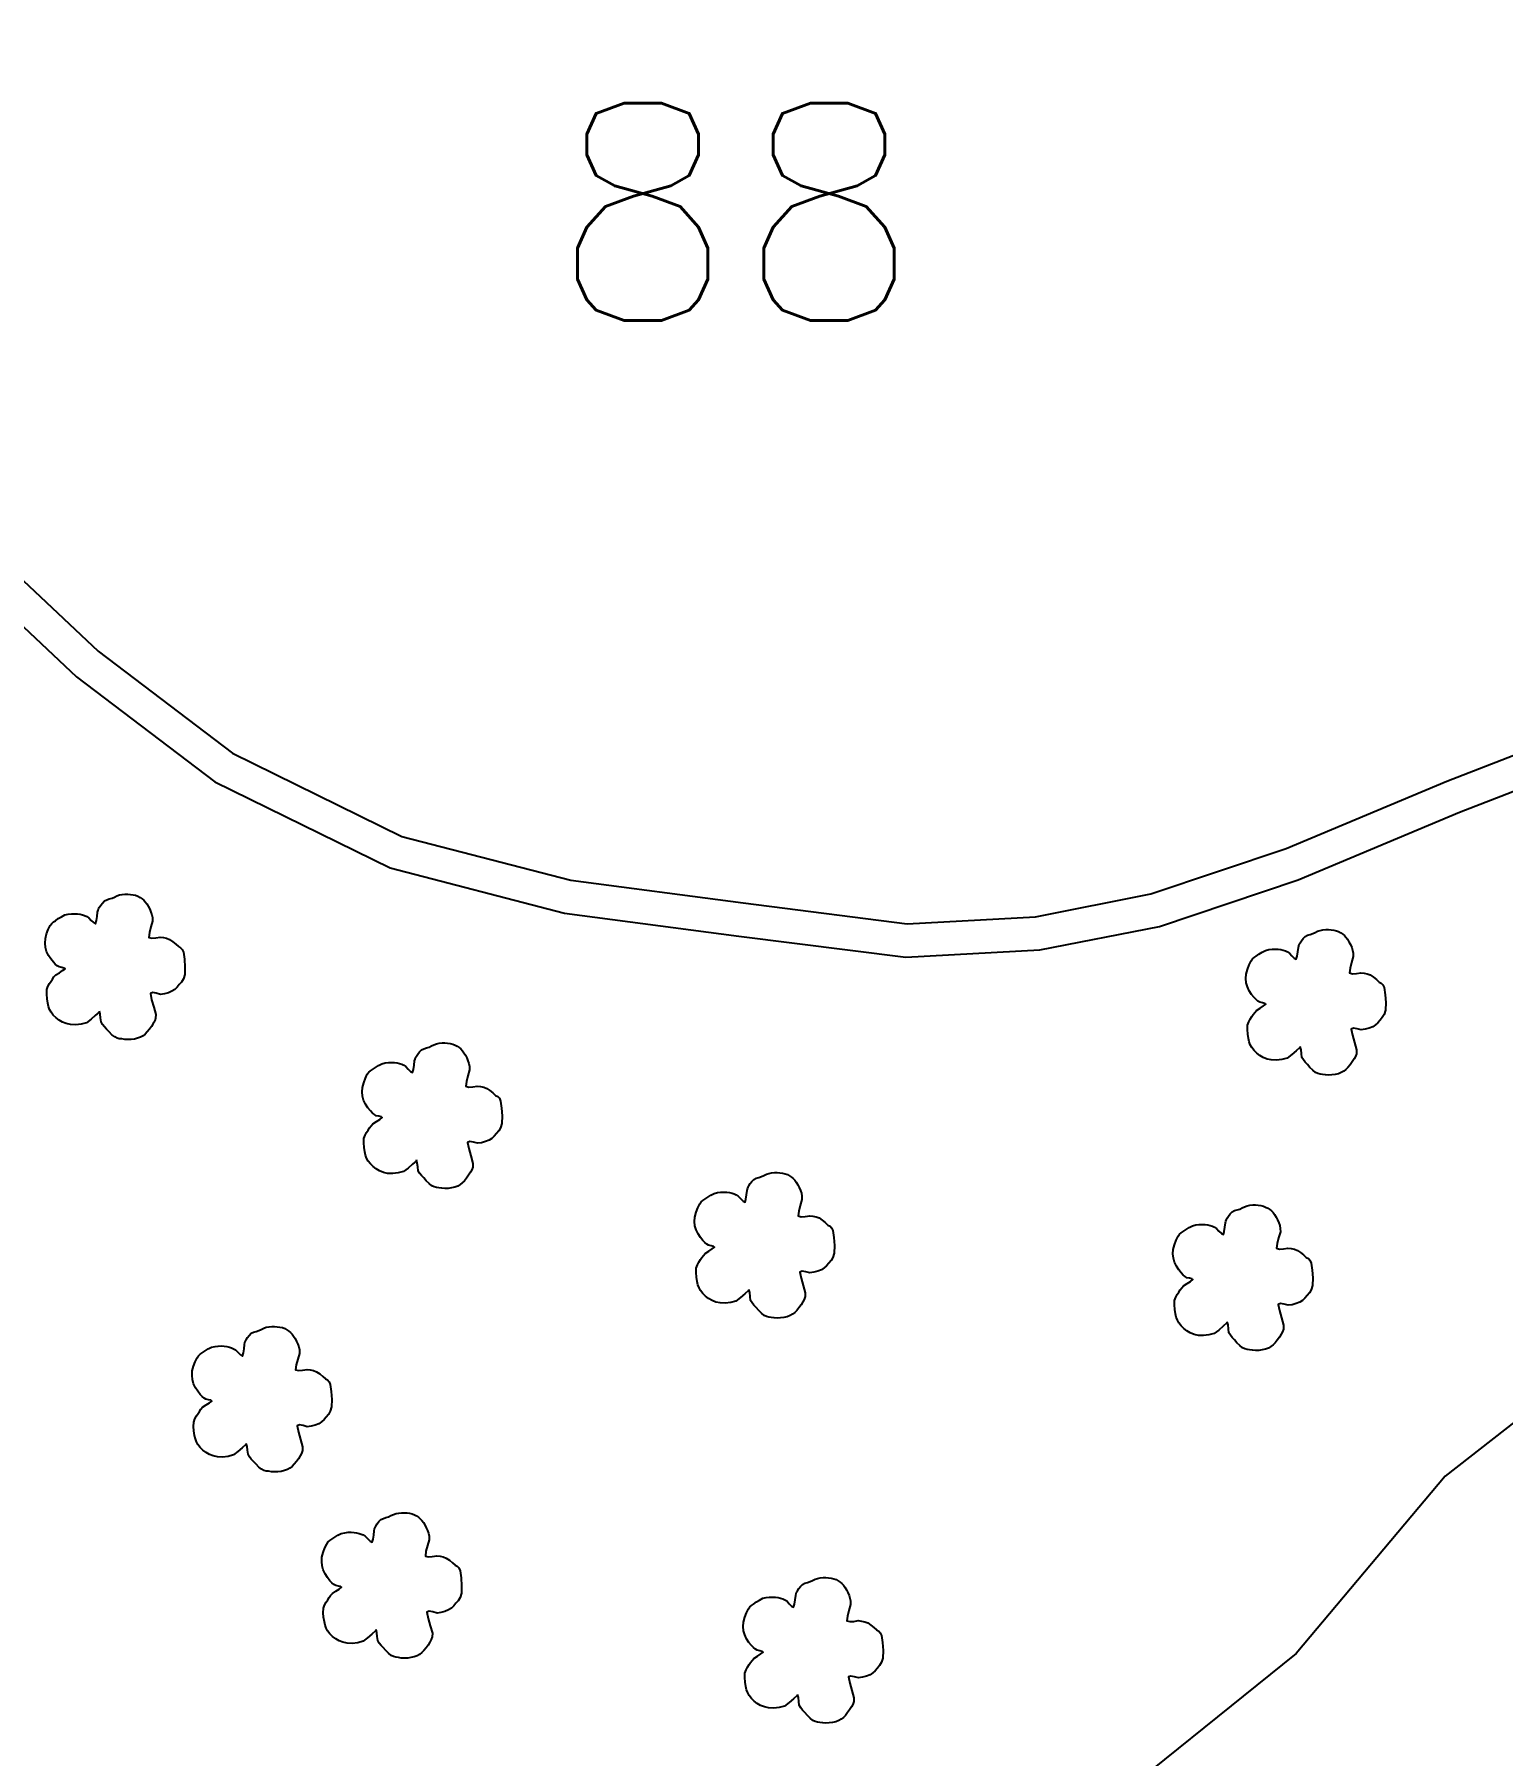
# Model space of a CAD drawing. Extents: x 730929 to 735129, y 7820181 to 7826121.
# Drawn here: x 732223.7 to 732399.3, y 7821801.5 to 7822007.4 of the extents above; entities that cross this region are included whole.
import ezdxf

# ---------------------------------------------------------------- set-up
doc = ezdxf.new("R2010")
doc.units = 0
doc.header["$MEASUREMENT"] = 0
doc.linetypes.add('CONTINUO', pattern=[0])
doc.linetypes.add('LIN0', pattern=[0])
for name, color, linetype in [('0114000475088', 5, 'Continuous'), ('CURSOS_D_AGUA', 4, 'Continuous'), ('RESERVA', 3, 'Continuous'), ('SIMBOLO ARVORE', 118, 'Continuous'), ('TEXTO_NUN_TAL', 7, 'Continuous')]:
    doc.layers.add(name, color=color, linetype=linetype)
doc.styles.add('Simplex', font='simplex.shx')

msp = doc.modelspace()

# ---------------------------------------------------------------- linework, layer by layer
at = {"layer": '0114000475088', "linetype": 'CONTINUO', "flags": 128}
msp.add_lwpolyline([(732188.52, 7822107.78), (732149.63, 7822096.61), (732121.88, 7822087.84), (732102.39, 7822080.7), (732103.16, 7822077.84), (732106.54, 7822066.32), (732109.41, 7822060.33), (732112.45, 7822056.12), (732118.23, 7822041.94), (732132.13, 7822024.87), (732151.89, 7822007.58), (732171.86, 7821990.63), (732186.31, 7821976.31), (732202.11, 7821964.09), (732216.1, 7821947.93), (732231.33, 7821933.61), (732247.37, 7821921.41), (732267.63, 7821911.45), (732287.87, 7821906.22), (732308.46, 7821903.5), (732328.08, 7821901), (732343.45, 7821901.85), (732357.23, 7821904.57), (732373.42, 7821910.01), (732392.65, 7821918.06), (732414.31, 7821926.47), (732433.8, 7821931.62), (732453.25, 7821936.89), (732472.23, 7821942.43), (732491.03, 7821947.82), (732512.79, 7821954.65), (732526.77, 7821964.84), (732537.44, 7821979.72), (732547.45, 7821995.26), (732559.32, 7822011.61), (732572.44, 7822027.21), (732585.56, 7822041.41), (732592.36, 7822048.53), (732595.48, 7822052.09), (732594.73, 7822058.3), (732591.99, 7822062.49), (732588.33, 7822066.81), (732587.73, 7822067.08), (732584.51, 7822066.74), (732582.53, 7822065.85), (732577.83, 7822063.42), (732569.81, 7822058.67), (732567.39, 7822057.36), (732536.89, 7822046.43), (732503.14, 7822039.22), (732469.02, 7822032.57), (732435.54, 7822029.01), (732401.28, 7822027.75), (732368.07, 7822029.6), (732335.84, 7822035.54), (732303.8, 7822044.63), (732274.2, 7822061.83), (732246.77, 7822084.41), (732219.91, 7822107.92), (732212.18, 7822114.82)], close=True, dxfattribs=at)
at = {"layer": 'CURSOS_D_AGUA', "linetype": 'LIN0', "elevation": 716.76, "flags": 128}
msp.add_lwpolyline([(733196.75, 7822724.79), (733160.21, 7822684.4), (733145.1, 7822675.42), (733123.92, 7822655.91), (733101.24, 7822639.42), (733086.12, 7822627.43), (733064.97, 7822615.45), (733048.34, 7822604.97), (733036.56, 7822595.85), (733021.02, 7822592.46), (733005.47, 7822587.79), (732989.5, 7822585.27), (732970.94, 7822582.75), (732948.91, 7822574.23), (732935.51, 7822566.52), (732934.89, 7822505.95), (732931.78, 7822483.36), (732918.15, 7822465.33), (732901.49, 7822445.8), (732884.82, 7822424.77), (732866.65, 7822403.74), (732862.07, 7822388.69), (732862, 7822370.6), (732861.72, 7822317.13), (732858.6, 7822290.02), (732854, 7822270.44), (732849.41, 7822255.39), (732844.26, 7822230.51), (732842.48, 7822216.74), (732832.92, 7822198.68), (732811.44, 7822183.2), (732799.32, 7822166.67), (732791.71, 7822148.62), (732787.11, 7822127.54), (732773.48, 7822112.52), (732764.36, 7822094.47), (732741.68, 7822076.48), (732731.1, 7822070.49), (732705.43, 7822060.04), (732683.33, 7822056.71), (732669.5, 7822048.15), (732643.46, 7822016.58), (732619.29, 7822003.98), (732601.99, 7821994.14), (732585.97, 7821977.84), (732582.47, 7821965.79), (732577.66, 7821948.58), (732571.76, 7821929.23), (732561.02, 7821913.76), (732538.86, 7821898.34), (732525.46, 7821892.37), (732506.48, 7821885.58), (732489.18, 7821880.45), (732449.59, 7821864.51), (732414.99, 7821852.56), (732392.44, 7821834.91), (732374.61, 7821813.68), (732349.46, 7821793.44), (732331.37, 7821776.69), (732317.51, 7821765.94), (732304.26, 7821756.98), (732297.01, 7821745.6), (732281.24, 7821722.54), (732261.54, 7821712.99)], dxfattribs=at)
at = {"layer": 'RESERVA', "linetype": 'Continuous'}
msp.add_lwpolyline([(732129.24, 7822022.08), (732149.27, 7822004.54), (732169.16, 7821987.68), (732183.67, 7821973.3), (732199.34, 7821961.17), (732213.21, 7821945.15), (732228.74, 7821930.55), (732245.26, 7821917.99), (732266.24, 7821907.68), (732287.11, 7821902.29), (732307.94, 7821899.53), (732327.94, 7821896.99), (732343.95, 7821897.87), (732358.26, 7821900.69), (732374.83, 7821906.26), (732394.14, 7821914.35), (732415.54, 7821922.66)], dxfattribs=at)
at = {"layer": 'SIMBOLO ARVORE', "linetype": 'LIN0', "elevation": 716.76, "flags": 128}
for points in [[(732231.42, 7821890.43), (732230.97, 7821890.03), (732230.47, 7821889.58), (732229.92, 7821889.17), (732229.28, 7821888.99), (732228.63, 7821888.92), (732228.01, 7821888.95), (732227.5, 7821889.06), (732227.05, 7821889.24), (732226.65, 7821889.47), (732226.28, 7821889.76), (732225.95, 7821890.08), (732225.68, 7821890.42), (732225.5, 7821890.75), (732225.37, 7821891.11), (732225.29, 7821891.51), (732225.2, 7821892.04), (732225.16, 7821892.59), (732225.18, 7821893.12), (732225.31, 7821893.5), (732225.49, 7821893.84), (732225.7, 7821894.13), (732225.85, 7821894.39), (732226.03, 7821894.64), (732226.25, 7821894.88), (732226.67, 7821895.15), (732227.06, 7821895.41), (732227.35, 7821895.62), (732227.22, 7821895.71), (732226.97, 7821895.78), (732226.65, 7821895.85), (732226.42, 7821895.98), (732226.19, 7821896.17), (732225.96, 7821896.42), (732225.66, 7821896.79), (732225.38, 7821897.22), (732225.15, 7821897.69), (732225.02, 7821898.18), (732224.97, 7821898.69), (732225, 7821899.22), (732225.15, 7821899.79), (732225.35, 7821900.33), (732225.58, 7821900.8), (732225.76, 7821901.05), (732225.96, 7821901.22), (732226.2, 7821901.37), (732226.54, 7821901.62), (732226.92, 7821901.85), (732227.32, 7821902.06), (732227.72, 7821902.16), (732228.12, 7821902.2), (732228.5, 7821902.21), (732228.84, 7821902.2), (732229.15, 7821902.15), (732229.44, 7821902.08), (732229.7, 7821902), (732229.94, 7821901.88), (732230.18, 7821901.73), (732230.48, 7821901.41), (732230.76, 7821901.14), (732231, 7821901.01), (732231.12, 7821901.38), (732231.19, 7821901.88), (732231.25, 7821902.4), (732231.3, 7821902.62), (732231.36, 7821902.8), (732231.45, 7821902.95), (732231.62, 7821903.22), (732231.82, 7821903.48), (732232.06, 7821903.73), (732232.35, 7821903.86), (732232.65, 7821903.97), (732232.97, 7821904.06), (732233.26, 7821904.2), (732233.55, 7821904.34), (732233.86, 7821904.45), (732234.18, 7821904.51), (732234.52, 7821904.54), (732234.85, 7821904.54), (732235.18, 7821904.52), (732235.49, 7821904.48), (732235.79, 7821904.41), (732236.07, 7821904.3), (732236.32, 7821904.16), (732236.56, 7821904), (732236.76, 7821903.83), (732236.95, 7821903.63), (732237.13, 7821903.39), (732237.31, 7821903.09), (732237.48, 7821902.76), (732237.62, 7821902.41), (732237.74, 7821902.09), (732237.81, 7821901.74), (732237.82, 7821901.31), (732237.62, 7821900.62), (732237.44, 7821899.94), (732237.37, 7821899.37), (732237.72, 7821899.27), (732238.2, 7821899.3), (732238.73, 7821899.39), (732239.13, 7821899.34), (732239.5, 7821899.26), (732239.86, 7821899.12), (732240.24, 7821898.86), (732240.6, 7821898.57), (732240.93, 7821898.27), (732241.17, 7821898.14), (732241.37, 7821897.94), (732241.52, 7821897.6), (732241.64, 7821896.75), (732241.69, 7821895.82), (732241.68, 7821894.92), (732241.52, 7821894.4), (732241.29, 7821894.02), (732241.02, 7821893.72), (732240.76, 7821893.4), (732240.48, 7821893.14), (732240.14, 7821892.92), (732239.71, 7821892.74), (732239.24, 7821892.62), (732238.77, 7821892.55), (732238.27, 7821892.68), (732237.84, 7821892.76), (732237.56, 7821892.65), (732237.71, 7821891.91), (732237.96, 7821891.02), (732238.21, 7821890.15), (732238.19, 7821889.7), (732238.08, 7821889.36), (732237.91, 7821889.08), (732237.7, 7821888.72), (732237.46, 7821888.38), (732237.19, 7821888.06), (732236.94, 7821887.81), (732236.68, 7821887.6), (732236.39, 7821887.43), (732236.03, 7821887.3), (732235.65, 7821887.2), (732235.26, 7821887.15), (732234.87, 7821887.14), (732234.49, 7821887.17), (732234.13, 7821887.22), (732233.84, 7821887.25), (732233.57, 7821887.32), (732233.29, 7821887.46), (732232.96, 7821887.73), (732232.64, 7821888.06), (732232.33, 7821888.4), (732232.07, 7821888.67), (732231.85, 7821888.95), (732231.67, 7821889.26), (732231.61, 7821889.73), (732231.56, 7821890.18), (732231.47, 7821890.56), (732231.47, 7821890.56)], [(732375.04, 7821886.19), (732374.6, 7821885.79), (732374.09, 7821885.35), (732373.54, 7821884.93), (732372.9, 7821884.75), (732372.26, 7821884.68), (732371.63, 7821884.71), (732371.13, 7821884.82), (732370.67, 7821885), (732370.27, 7821885.24), (732369.9, 7821885.52), (732369.57, 7821885.84), (732369.31, 7821886.18), (732369.12, 7821886.51), (732369, 7821886.87), (732368.91, 7821887.27), (732368.82, 7821887.8), (732368.78, 7821888.35), (732368.8, 7821888.88), (732368.93, 7821889.26), (732369.11, 7821889.6), (732369.32, 7821889.89), (732369.47, 7821890.15), (732369.65, 7821890.4), (732369.87, 7821890.64), (732370.29, 7821890.91), (732370.69, 7821891.17), (732370.97, 7821891.38), (732370.85, 7821891.47), (732370.59, 7821891.54), (732370.27, 7821891.61), (732370.04, 7821891.74), (732369.82, 7821891.93), (732369.58, 7821892.18), (732369.28, 7821892.55), (732369, 7821892.98), (732368.77, 7821893.45), (732368.64, 7821893.94), (732368.59, 7821894.45), (732368.62, 7821894.98), (732368.77, 7821895.55), (732368.97, 7821896.09), (732369.21, 7821896.56), (732369.39, 7821896.81), (732369.58, 7821896.98), (732369.82, 7821897.13), (732370.16, 7821897.38), (732370.54, 7821897.61), (732370.94, 7821897.82), (732371.34, 7821897.92), (732371.74, 7821897.97), (732372.12, 7821897.97), (732372.46, 7821897.96), (732372.77, 7821897.91), (732373.06, 7821897.84), (732373.32, 7821897.76), (732373.56, 7821897.64), (732373.81, 7821897.5), (732374.1, 7821897.17), (732374.38, 7821896.9), (732374.62, 7821896.77), (732374.74, 7821897.14), (732374.82, 7821897.64), (732374.87, 7821898.16), (732374.92, 7821898.38), (732374.98, 7821898.56), (732375.08, 7821898.71), (732375.24, 7821898.98), (732375.44, 7821899.24), (732375.69, 7821899.49), (732375.97, 7821899.62), (732376.28, 7821899.73), (732376.59, 7821899.82), (732376.88, 7821899.96), (732377.18, 7821900.1), (732377.48, 7821900.21), (732377.81, 7821900.27), (732378.14, 7821900.3), (732378.47, 7821900.3), (732378.8, 7821900.29), (732379.12, 7821900.24), (732379.42, 7821900.17), (732379.69, 7821900.06), (732379.95, 7821899.93), (732380.18, 7821899.76), (732380.39, 7821899.59), (732380.57, 7821899.39), (732380.75, 7821899.15), (732380.93, 7821898.85), (732381.1, 7821898.52), (732381.25, 7821898.17), (732381.36, 7821897.85), (732381.43, 7821897.5), (732381.44, 7821897.07), (732381.24, 7821896.38), (732381.06, 7821895.7), (732380.99, 7821895.13), (732381.34, 7821895.03), (732381.82, 7821895.06), (732382.35, 7821895.15), (732382.75, 7821895.1), (732383.12, 7821895.02), (732383.48, 7821894.88), (732383.87, 7821894.62), (732384.23, 7821894.33), (732384.55, 7821894.03), (732384.79, 7821893.9), (732384.99, 7821893.7), (732385.14, 7821893.36), (732385.26, 7821892.51), (732385.32, 7821891.58), (732385.3, 7821890.68), (732385.14, 7821890.16), (732384.91, 7821889.78), (732384.64, 7821889.48), (732384.39, 7821889.16), (732384.1, 7821888.9), (732383.77, 7821888.68), (732383.33, 7821888.5), (732382.86, 7821888.38), (732382.39, 7821888.31), (732381.89, 7821888.44), (732381.47, 7821888.52), (732381.19, 7821888.41), (732381.33, 7821887.67), (732381.58, 7821886.78), (732381.83, 7821885.91), (732381.81, 7821885.46), (732381.71, 7821885.12), (732381.53, 7821884.84), (732381.32, 7821884.48), (732381.08, 7821884.14), (732380.81, 7821883.82), (732380.57, 7821883.57), (732380.3, 7821883.36), (732380.01, 7821883.19), (732379.66, 7821883.06), (732379.27, 7821882.96), (732378.88, 7821882.91), (732378.49, 7821882.9), (732378.11, 7821882.93), (732377.76, 7821882.98), (732377.47, 7821883.01), (732377.19, 7821883.08), (732376.91, 7821883.22), (732376.59, 7821883.49), (732376.26, 7821883.82), (732375.95, 7821884.16), (732375.69, 7821884.43), (732375.47, 7821884.71), (732375.29, 7821885.02), (732375.24, 7821885.49), (732375.19, 7821885.94), (732375.09, 7821886.32), (732375.09, 7821886.32)], [(732269.35, 7821872.62), (732268.9, 7821872.23), (732268.4, 7821871.78), (732267.85, 7821871.36), (732267.21, 7821871.19), (732266.56, 7821871.12), (732265.94, 7821871.14), (732265.43, 7821871.25), (732264.98, 7821871.43), (732264.58, 7821871.67), (732264.2, 7821871.95), (732263.88, 7821872.27), (732263.61, 7821872.62), (732263.43, 7821872.95), (732263.3, 7821873.3), (732263.21, 7821873.7), (732263.13, 7821874.24), (732263.09, 7821874.79), (732263.11, 7821875.31), (732263.24, 7821875.7), (732263.42, 7821876.03), (732263.63, 7821876.32), (732263.78, 7821876.59), (732263.96, 7821876.84), (732264.18, 7821877.07), (732264.6, 7821877.35), (732264.99, 7821877.6), (732265.28, 7821877.82), (732265.15, 7821877.91), (732264.9, 7821877.97), (732264.58, 7821878.04), (732264.35, 7821878.17), (732264.12, 7821878.36), (732263.89, 7821878.61), (732263.59, 7821878.98), (732263.31, 7821879.41), (732263.07, 7821879.89), (732262.95, 7821880.38), (732262.9, 7821880.89), (732262.93, 7821881.41), (732263.08, 7821881.99), (732263.28, 7821882.53), (732263.51, 7821883), (732263.69, 7821883.24), (732263.89, 7821883.42), (732264.13, 7821883.56), (732264.47, 7821883.81), (732264.85, 7821884.05), (732265.25, 7821884.25), (732265.65, 7821884.35), (732266.05, 7821884.4), (732266.43, 7821884.41), (732266.77, 7821884.39), (732267.08, 7821884.35), (732267.37, 7821884.27), (732267.63, 7821884.19), (732267.87, 7821884.08), (732268.11, 7821883.93), (732268.41, 7821883.61), (732268.69, 7821883.33), (732268.93, 7821883.2), (732269.05, 7821883.57), (732269.12, 7821884.08), (732269.17, 7821884.59), (732269.23, 7821884.82), (732269.29, 7821884.99), (732269.38, 7821885.15), (732269.55, 7821885.41), (732269.75, 7821885.68), (732269.99, 7821885.92), (732270.28, 7821886.05), (732270.58, 7821886.16), (732270.9, 7821886.25), (732271.19, 7821886.39), (732271.48, 7821886.53), (732271.78, 7821886.65), (732272.11, 7821886.71), (732272.45, 7821886.74), (732272.78, 7821886.74), (732273.11, 7821886.72), (732273.42, 7821886.68), (732273.72, 7821886.6), (732274, 7821886.49), (732274.25, 7821886.36), (732274.49, 7821886.2), (732274.69, 7821886.02), (732274.88, 7821885.82), (732275.06, 7821885.58), (732275.24, 7821885.28), (732275.41, 7821884.95), (732275.55, 7821884.6), (732275.67, 7821884.29), (732275.74, 7821883.93), (732275.75, 7821883.51), (732275.55, 7821882.81), (732275.37, 7821882.13), (732275.3, 7821881.56), (732275.65, 7821881.46), (732276.13, 7821881.5), (732276.66, 7821881.58), (732277.05, 7821881.54), (732277.43, 7821881.45), (732277.79, 7821881.31), (732278.17, 7821881.06), (732278.53, 7821880.77), (732278.85, 7821880.47), (732279.1, 7821880.33), (732279.3, 7821880.13), (732279.44, 7821879.79), (732279.56, 7821878.95), (732279.62, 7821878.01), (732279.6, 7821877.11), (732279.45, 7821876.6), (732279.22, 7821876.21), (732278.95, 7821875.91), (732278.69, 7821875.6), (732278.41, 7821875.33), (732278.07, 7821875.11), (732277.64, 7821874.94), (732277.17, 7821874.81), (732276.7, 7821874.74), (732276.19, 7821874.88), (732275.77, 7821874.95), (732275.49, 7821874.85), (732275.64, 7821874.1), (732275.89, 7821873.22), (732276.14, 7821872.34), (732276.12, 7821871.9), (732276.01, 7821871.56), (732275.84, 7821871.28), (732275.63, 7821870.91), (732275.38, 7821870.57), (732275.12, 7821870.26), (732274.87, 7821870), (732274.61, 7821869.79), (732274.32, 7821869.62), (732273.96, 7821869.49), (732273.58, 7821869.4), (732273.19, 7821869.34), (732272.8, 7821869.34), (732272.42, 7821869.36), (732272.06, 7821869.41), (732271.77, 7821869.45), (732271.5, 7821869.52), (732271.22, 7821869.65), (732270.89, 7821869.93), (732270.56, 7821870.25), (732270.26, 7821870.6), (732270, 7821870.87), (732269.77, 7821871.15), (732269.6, 7821871.45), (732269.54, 7821871.92), (732269.49, 7821872.38), (732269.4, 7821872.75), (732269.4, 7821872.75)], [(732309.11, 7821857.12), (732308.66, 7821856.72), (732308.16, 7821856.28), (732307.6, 7821855.86), (732306.97, 7821855.68), (732306.32, 7821855.61), (732305.7, 7821855.64), (732305.19, 7821855.75), (732304.74, 7821855.93), (732304.33, 7821856.17), (732303.96, 7821856.45), (732303.64, 7821856.77), (732303.37, 7821857.11), (732303.19, 7821857.44), (732303.06, 7821857.8), (732302.97, 7821858.2), (732302.89, 7821858.73), (732302.85, 7821859.28), (732302.86, 7821859.81), (732303, 7821860.19), (732303.18, 7821860.53), (732303.38, 7821860.82), (732303.54, 7821861.09), (732303.71, 7821861.33), (732303.93, 7821861.57), (732304.35, 7821861.84), (732304.75, 7821862.1), (732305.03, 7821862.31), (732304.91, 7821862.4), (732304.65, 7821862.47), (732304.33, 7821862.54), (732304.11, 7821862.67), (732303.88, 7821862.86), (732303.64, 7821863.11), (732303.35, 7821863.48), (732303.07, 7821863.91), (732302.83, 7821864.39), (732302.7, 7821864.87), (732302.66, 7821865.38), (732302.68, 7821865.91), (732302.83, 7821866.48), (732303.04, 7821867.02), (732303.27, 7821867.49), (732303.45, 7821867.74), (732303.65, 7821867.91), (732303.89, 7821868.06), (732304.23, 7821868.31), (732304.6, 7821868.54), (732305.01, 7821868.75), (732305.41, 7821868.85), (732305.8, 7821868.9), (732306.18, 7821868.9), (732306.52, 7821868.89), (732306.84, 7821868.84), (732307.13, 7821868.77), (732307.38, 7821868.69), (732307.63, 7821868.57), (732307.87, 7821868.43), (732308.17, 7821868.1), (732308.45, 7821867.83), (732308.69, 7821867.7), (732308.8, 7821868.07), (732308.88, 7821868.57), (732308.93, 7821869.09), (732308.98, 7821869.31), (732309.05, 7821869.49), (732309.14, 7821869.64), (732309.3, 7821869.91), (732309.51, 7821870.18), (732309.75, 7821870.42), (732310.03, 7821870.55), (732310.34, 7821870.66), (732310.66, 7821870.75), (732310.95, 7821870.89), (732311.24, 7821871.03), (732311.54, 7821871.14), (732311.87, 7821871.2), (732312.2, 7821871.23), (732312.54, 7821871.23), (732312.86, 7821871.22), (732313.18, 7821871.17), (732313.48, 7821871.1), (732313.75, 7821870.99), (732314.01, 7821870.86), (732314.24, 7821870.69), (732314.45, 7821870.52), (732314.64, 7821870.32), (732314.81, 7821870.08), (732315, 7821869.78), (732315.17, 7821869.45), (732315.31, 7821869.1), (732315.43, 7821868.78), (732315.49, 7821868.43), (732315.5, 7821868), (732315.3, 7821867.31), (732315.12, 7821866.63), (732315.05, 7821866.06), (732315.41, 7821865.96), (732315.89, 7821865.99), (732316.42, 7821866.08), (732316.81, 7821866.03), (732317.19, 7821865.95), (732317.55, 7821865.81), (732317.93, 7821865.55), (732318.29, 7821865.26), (732318.61, 7821864.96), (732318.86, 7821864.83), (732319.05, 7821864.63), (732319.2, 7821864.29), (732319.32, 7821863.45), (732319.38, 7821862.51), (732319.36, 7821861.61), (732319.2, 7821861.09), (732318.98, 7821860.71), (732318.7, 7821860.41), (732318.45, 7821860.09), (732318.16, 7821859.83), (732317.83, 7821859.61), (732317.39, 7821859.43), (732316.93, 7821859.31), (732316.45, 7821859.24), (732315.95, 7821859.37), (732315.53, 7821859.45), (732315.25, 7821859.34), (732315.4, 7821858.6), (732315.64, 7821857.71), (732315.89, 7821856.84), (732315.87, 7821856.39), (732315.77, 7821856.05), (732315.6, 7821855.77), (732315.39, 7821855.41), (732315.14, 7821855.07), (732314.87, 7821854.75), (732314.63, 7821854.5), (732314.37, 7821854.29), (732314.08, 7821854.12), (732313.72, 7821853.99), (732313.34, 7821853.89), (732312.94, 7821853.84), (732312.55, 7821853.83), (732312.18, 7821853.86), (732311.82, 7821853.91), (732311.53, 7821853.94), (732311.25, 7821854.01), (732310.98, 7821854.15), (732310.65, 7821854.42), (732310.32, 7821854.75), (732310.01, 7821855.09), (732309.75, 7821855.36), (732309.53, 7821855.64), (732309.36, 7821855.95), (732309.3, 7821856.42), (732309.25, 7821856.87), (732309.15, 7821857.25), (732309.15, 7821857.25)], [(732366.32, 7821853.24), (732365.87, 7821852.85), (732365.37, 7821852.4), (732364.82, 7821851.98), (732364.18, 7821851.81), (732363.53, 7821851.74), (732362.91, 7821851.76), (732362.4, 7821851.87), (732361.95, 7821852.05), (732361.55, 7821852.29), (732361.17, 7821852.57), (732360.85, 7821852.89), (732360.58, 7821853.24), (732360.4, 7821853.57), (732360.27, 7821853.92), (732360.18, 7821854.32), (732360.1, 7821854.86), (732360.06, 7821855.41), (732360.07, 7821855.93), (732360.21, 7821856.32), (732360.39, 7821856.65), (732360.59, 7821856.94), (732360.75, 7821857.21), (732360.92, 7821857.46), (732361.14, 7821857.69), (732361.56, 7821857.97), (732361.96, 7821858.22), (732362.24, 7821858.44), (732362.12, 7821858.53), (732361.86, 7821858.59), (732361.54, 7821858.66), (732361.32, 7821858.79), (732361.09, 7821858.98), (732360.85, 7821859.23), (732360.56, 7821859.6), (732360.28, 7821860.03), (732360.04, 7821860.51), (732359.92, 7821861), (732359.87, 7821861.51), (732359.89, 7821862.03), (732360.04, 7821862.61), (732360.25, 7821863.15), (732360.48, 7821863.62), (732360.66, 7821863.86), (732360.86, 7821864.04), (732361.1, 7821864.18), (732361.44, 7821864.43), (732361.81, 7821864.67), (732362.22, 7821864.87), (732362.62, 7821864.97), (732363.01, 7821865.02), (732363.39, 7821865.03), (732363.73, 7821865.01), (732364.05, 7821864.97), (732364.34, 7821864.89), (732364.59, 7821864.81), (732364.84, 7821864.7), (732365.08, 7821864.55), (732365.38, 7821864.23), (732365.66, 7821863.95), (732365.9, 7821863.82), (732366.01, 7821864.2), (732366.09, 7821864.7), (732366.14, 7821865.21), (732366.19, 7821865.44), (732366.26, 7821865.61), (732366.35, 7821865.77), (732366.51, 7821866.03), (732366.72, 7821866.3), (732366.96, 7821866.54), (732367.24, 7821866.68), (732367.55, 7821866.78), (732367.87, 7821866.87), (732368.16, 7821867.02), (732368.45, 7821867.15), (732368.75, 7821867.27), (732369.08, 7821867.33), (732369.41, 7821867.36), (732369.75, 7821867.36), (732370.07, 7821867.34), (732370.39, 7821867.3), (732370.69, 7821867.22), (732370.96, 7821867.11), (732371.22, 7821866.98), (732371.45, 7821866.82), (732371.66, 7821866.64), (732371.85, 7821866.44), (732372.02, 7821866.2), (732372.21, 7821865.9), (732372.38, 7821865.57), (732372.52, 7821865.22), (732372.64, 7821864.91), (732372.71, 7821864.55), (732372.72, 7821864.13), (732372.51, 7821863.43), (732372.33, 7821862.75), (732372.26, 7821862.18), (732372.62, 7821862.08), (732373.1, 7821862.12), (732373.63, 7821862.2), (732374.02, 7821862.16), (732374.4, 7821862.07), (732374.76, 7821861.93), (732375.14, 7821861.68), (732375.5, 7821861.39), (732375.82, 7821861.09), (732376.07, 7821860.95), (732376.26, 7821860.75), (732376.41, 7821860.41), (732376.53, 7821859.57), (732376.59, 7821858.63), (732376.57, 7821857.73), (732376.41, 7821857.22), (732376.19, 7821856.83), (732375.91, 7821856.53), (732375.66, 7821856.22), (732375.37, 7821855.95), (732375.04, 7821855.73), (732374.6, 7821855.56), (732374.14, 7821855.43), (732373.66, 7821855.36), (732373.16, 7821855.5), (732372.74, 7821855.57), (732372.46, 7821855.47), (732372.61, 7821854.72), (732372.85, 7821853.84), (732373.1, 7821852.96), (732373.08, 7821852.52), (732372.98, 7821852.18), (732372.81, 7821851.9), (732372.6, 7821851.53), (732372.35, 7821851.19), (732372.08, 7821850.88), (732371.84, 7821850.62), (732371.58, 7821850.41), (732371.29, 7821850.24), (732370.93, 7821850.11), (732370.55, 7821850.02), (732370.15, 7821849.96), (732369.76, 7821849.96), (732369.39, 7821849.98), (732369.03, 7821850.03), (732368.74, 7821850.07), (732368.46, 7821850.14), (732368.19, 7821850.27), (732367.86, 7821850.55), (732367.53, 7821850.87), (732367.22, 7821851.22), (732366.96, 7821851.49), (732366.74, 7821851.77), (732366.57, 7821852.07), (732366.51, 7821852.54), (732366.46, 7821853), (732366.36, 7821853.37), (732366.36, 7821853.37)], [(732248.99, 7821838.71), (732248.54, 7821838.31), (732248.04, 7821837.86), (732247.49, 7821837.45), (732246.85, 7821837.27), (732246.2, 7821837.2), (732245.58, 7821837.23), (732245.07, 7821837.33), (732244.62, 7821837.52), (732244.22, 7821837.75), (732243.84, 7821838.04), (732243.52, 7821838.36), (732243.25, 7821838.7), (732243.07, 7821839.03), (732242.94, 7821839.39), (732242.85, 7821839.79), (732242.77, 7821840.32), (732242.73, 7821840.87), (732242.74, 7821841.39), (732242.88, 7821841.78), (732243.06, 7821842.12), (732243.26, 7821842.41), (732243.42, 7821842.67), (732243.59, 7821842.92), (732243.81, 7821843.16), (732244.23, 7821843.43), (732244.63, 7821843.69), (732244.91, 7821843.9), (732244.79, 7821843.99), (732244.53, 7821844.06), (732244.21, 7821844.13), (732243.99, 7821844.26), (732243.76, 7821844.45), (732243.52, 7821844.7), (732243.23, 7821845.07), (732242.95, 7821845.5), (732242.71, 7821845.97), (732242.59, 7821846.46), (732242.54, 7821846.97), (732242.57, 7821847.5), (732242.71, 7821848.07), (732242.92, 7821848.61), (732243.15, 7821849.08), (732243.33, 7821849.33), (732243.53, 7821849.5), (732243.77, 7821849.65), (732244.11, 7821849.9), (732244.49, 7821850.13), (732244.89, 7821850.34), (732245.29, 7821850.43), (732245.68, 7821850.48), (732246.06, 7821850.49), (732246.4, 7821850.48), (732246.72, 7821850.43), (732247.01, 7821850.36), (732247.26, 7821850.28), (732247.51, 7821850.16), (732247.75, 7821850.01), (732248.05, 7821849.69), (732248.33, 7821849.42), (732248.57, 7821849.29), (732248.69, 7821849.66), (732248.76, 7821850.16), (732248.81, 7821850.68), (732248.86, 7821850.9), (732248.93, 7821851.08), (732249.02, 7821851.23), (732249.18, 7821851.5), (732249.39, 7821851.76), (732249.63, 7821852.01), (732249.91, 7821852.14), (732250.22, 7821852.24), (732250.54, 7821852.34), (732250.83, 7821852.48), (732251.12, 7821852.62), (732251.42, 7821852.73), (732251.75, 7821852.79), (732252.08, 7821852.82), (732252.42, 7821852.82), (732252.74, 7821852.8), (732253.06, 7821852.76), (732253.36, 7821852.69), (732253.63, 7821852.58), (732253.89, 7821852.44), (732254.12, 7821852.28), (732254.33, 7821852.11), (732254.52, 7821851.91), (732254.69, 7821851.67), (732254.88, 7821851.37), (732255.05, 7821851.04), (732255.19, 7821850.69), (732255.31, 7821850.37), (732255.38, 7821850.02), (732255.39, 7821849.59), (732255.18, 7821848.9), (732255, 7821848.22), (732254.93, 7821847.65), (732255.29, 7821847.55), (732255.77, 7821847.58), (732256.3, 7821847.67), (732256.69, 7821847.62), (732257.07, 7821847.54), (732257.43, 7821847.4), (732257.81, 7821847.14), (732258.17, 7821846.85), (732258.49, 7821846.55), (732258.74, 7821846.42), (732258.93, 7821846.22), (732259.08, 7821845.88), (732259.2, 7821845.03), (732259.26, 7821844.1), (732259.24, 7821843.2), (732259.08, 7821842.68), (732258.86, 7821842.3), (732258.58, 7821841.99), (732258.33, 7821841.68), (732258.04, 7821841.41), (732257.71, 7821841.19), (732257.27, 7821841.02), (732256.81, 7821840.9), (732256.33, 7821840.83), (732255.83, 7821840.96), (732255.41, 7821841.04), (732255.13, 7821840.93), (732255.28, 7821840.19), (732255.52, 7821839.3), (732255.77, 7821838.43), (732255.75, 7821837.98), (732255.65, 7821837.64), (732255.48, 7821837.36), (732255.27, 7821837), (732255.02, 7821836.66), (732254.75, 7821836.34), (732254.51, 7821836.09), (732254.25, 7821835.88), (732253.96, 7821835.71), (732253.6, 7821835.58), (732253.22, 7821835.48), (732252.82, 7821835.43), (732252.43, 7821835.42), (732252.06, 7821835.45), (732251.7, 7821835.5), (732251.41, 7821835.53), (732251.13, 7821835.6), (732250.86, 7821835.74), (732250.53, 7821836.01), (732250.2, 7821836.34), (732249.89, 7821836.68), (732249.63, 7821836.95), (732249.41, 7821837.23), (732249.24, 7821837.54), (732249.18, 7821838.01), (732249.13, 7821838.46), (732249.03, 7821838.84), (732249.03, 7821838.84)], [(732264.5, 7821816.42), (732264.05, 7821816.03), (732263.55, 7821815.58), (732263, 7821815.16), (732262.36, 7821814.98), (732261.71, 7821814.91), (732261.09, 7821814.94), (732260.58, 7821815.05), (732260.13, 7821815.23), (732259.73, 7821815.47), (732259.36, 7821815.75), (732259.03, 7821816.07), (732258.76, 7821816.42), (732258.58, 7821816.74), (732258.45, 7821817.1), (732258.37, 7821817.5), (732258.28, 7821818.04), (732258.24, 7821818.58), (732258.26, 7821819.11), (732258.39, 7821819.5), (732258.57, 7821819.83), (732258.78, 7821820.12), (732258.93, 7821820.39), (732259.11, 7821820.63), (732259.33, 7821820.87), (732259.75, 7821821.15), (732260.14, 7821821.4), (732260.43, 7821821.62), (732260.3, 7821821.71), (732260.05, 7821821.77), (732259.73, 7821821.84), (732259.5, 7821821.97), (732259.27, 7821822.16), (732259.04, 7821822.41), (732258.74, 7821822.78), (732258.46, 7821823.21), (732258.23, 7821823.69), (732258.1, 7821824.18), (732258.05, 7821824.69), (732258.08, 7821825.21), (732258.23, 7821825.78), (732258.43, 7821826.33), (732258.67, 7821826.79), (732258.84, 7821827.04), (732259.04, 7821827.22), (732259.28, 7821827.36), (732259.62, 7821827.61), (732260, 7821827.85), (732260.4, 7821828.05), (732260.8, 7821828.15), (732261.2, 7821828.2), (732261.58, 7821828.21), (732261.92, 7821828.19), (732262.23, 7821828.14), (732262.52, 7821828.07), (732262.78, 7821827.99), (732263.02, 7821827.88), (732263.26, 7821827.73), (732263.56, 7821827.4), (732263.84, 7821827.13), (732264.08, 7821827), (732264.2, 7821827.37), (732264.27, 7821827.87), (732264.33, 7821828.39), (732264.38, 7821828.62), (732264.44, 7821828.79), (732264.53, 7821828.95), (732264.7, 7821829.21), (732264.9, 7821829.48), (732265.14, 7821829.72), (732265.43, 7821829.85), (732265.73, 7821829.96), (732266.05, 7821830.05), (732266.34, 7821830.19), (732266.63, 7821830.33), (732266.94, 7821830.44), (732267.26, 7821830.5), (732267.6, 7821830.53), (732267.93, 7821830.54), (732268.26, 7821830.52), (732268.57, 7821830.47), (732268.87, 7821830.4), (732269.15, 7821830.29), (732269.4, 7821830.16), (732269.64, 7821830), (732269.84, 7821829.82), (732270.03, 7821829.62), (732270.21, 7821829.38), (732270.39, 7821829.08), (732270.56, 7821828.75), (732270.71, 7821828.4), (732270.82, 7821828.08), (732270.89, 7821827.73), (732270.9, 7821827.31), (732270.7, 7821826.61), (732270.52, 7821825.93), (732270.45, 7821825.36), (732270.8, 7821825.26), (732271.28, 7821825.29), (732271.81, 7821825.38), (732272.21, 7821825.34), (732272.58, 7821825.25), (732272.94, 7821825.11), (732273.32, 7821824.85), (732273.68, 7821824.56), (732274.01, 7821824.27), (732274.25, 7821824.13), (732274.45, 7821823.93), (732274.6, 7821823.59), (732274.72, 7821822.75), (732274.77, 7821821.81), (732274.76, 7821820.91), (732274.6, 7821820.4), (732274.37, 7821820.01), (732274.1, 7821819.71), (732273.84, 7821819.4), (732273.56, 7821819.13), (732273.22, 7821818.91), (732272.79, 7821818.74), (732272.32, 7821818.61), (732271.85, 7821818.54), (732271.35, 7821818.68), (732270.92, 7821818.75), (732270.64, 7821818.65), (732270.79, 7821817.9), (732271.04, 7821817.02), (732271.29, 7821816.14), (732271.27, 7821815.7), (732271.16, 7821815.36), (732270.99, 7821815.07), (732270.78, 7821814.71), (732270.54, 7821814.37), (732270.27, 7821814.06), (732270.02, 7821813.8), (732269.76, 7821813.59), (732269.47, 7821813.42), (732269.11, 7821813.29), (732268.73, 7821813.2), (732268.34, 7821813.14), (732267.95, 7821813.13), (732267.57, 7821813.16), (732267.22, 7821813.21), (732266.92, 7821813.24), (732266.65, 7821813.32), (732266.37, 7821813.45), (732266.04, 7821813.73), (732265.72, 7821814.05), (732265.41, 7821814.4), (732265.15, 7821814.67), (732264.93, 7821814.94), (732264.75, 7821815.25), (732264.69, 7821815.72), (732264.64, 7821816.18), (732264.55, 7821816.55), (732264.55, 7821816.55)], [(732314.93, 7821808.67), (732314.48, 7821808.27), (732313.97, 7821807.83), (732313.42, 7821807.41), (732312.78, 7821807.23), (732312.14, 7821807.16), (732311.51, 7821807.19), (732311.01, 7821807.3), (732310.55, 7821807.48), (732310.15, 7821807.72), (732309.78, 7821808), (732309.45, 7821808.32), (732309.19, 7821808.66), (732309.01, 7821808.99), (732308.88, 7821809.35), (732308.79, 7821809.75), (732308.7, 7821810.28), (732308.66, 7821810.83), (732308.68, 7821811.36), (732308.81, 7821811.74), (732309, 7821812.08), (732309.2, 7821812.37), (732309.36, 7821812.64), (732309.53, 7821812.88), (732309.75, 7821813.12), (732310.17, 7821813.39), (732310.57, 7821813.65), (732310.85, 7821813.86), (732310.73, 7821813.95), (732310.47, 7821814.02), (732310.15, 7821814.09), (732309.93, 7821814.22), (732309.7, 7821814.41), (732309.46, 7821814.66), (732309.16, 7821815.03), (732308.88, 7821815.46), (732308.65, 7821815.94), (732308.52, 7821816.42), (732308.47, 7821816.93), (732308.5, 7821817.46), (732308.65, 7821818.03), (732308.85, 7821818.57), (732309.09, 7821819.04), (732309.27, 7821819.29), (732309.47, 7821819.46), (732309.7, 7821819.61), (732310.04, 7821819.86), (732310.42, 7821820.09), (732310.82, 7821820.3), (732311.23, 7821820.4), (732311.62, 7821820.45), (732312, 7821820.45), (732312.34, 7821820.44), (732312.65, 7821820.39), (732312.94, 7821820.32), (732313.2, 7821820.24), (732313.44, 7821820.12), (732313.69, 7821819.98), (732313.98, 7821819.65), (732314.26, 7821819.38), (732314.5, 7821819.25), (732314.62, 7821819.62), (732314.7, 7821820.12), (732314.75, 7821820.64), (732314.8, 7821820.87), (732314.86, 7821821.04), (732314.96, 7821821.19), (732315.12, 7821821.46), (732315.32, 7821821.73), (732315.57, 7821821.97), (732315.85, 7821822.1), (732316.16, 7821822.21), (732316.47, 7821822.3), (732316.76, 7821822.44), (732317.06, 7821822.58), (732317.36, 7821822.69), (732317.69, 7821822.75), (732318.02, 7821822.78), (732318.35, 7821822.78), (732318.68, 7821822.77), (732319, 7821822.72), (732319.3, 7821822.65), (732319.57, 7821822.54), (732319.83, 7821822.41), (732320.06, 7821822.24), (732320.27, 7821822.07), (732320.46, 7821821.87), (732320.63, 7821821.63), (732320.82, 7821821.33), (732320.98, 7821821), (732321.13, 7821820.65), (732321.24, 7821820.33), (732321.31, 7821819.98), (732321.32, 7821819.55), (732321.12, 7821818.86), (732320.94, 7821818.18), (732320.87, 7821817.61), (732321.22, 7821817.51), (732321.71, 7821817.54), (732322.24, 7821817.63), (732322.63, 7821817.58), (732323, 7821817.5), (732323.36, 7821817.36), (732323.75, 7821817.1), (732324.11, 7821816.81), (732324.43, 7821816.51), (732324.68, 7821816.38), (732324.87, 7821816.18), (732325.02, 7821815.84), (732325.14, 7821815), (732325.2, 7821814.06), (732325.18, 7821813.16), (732325.02, 7821812.65), (732324.79, 7821812.26), (732324.52, 7821811.96), (732324.27, 7821811.64), (732323.98, 7821811.38), (732323.65, 7821811.16), (732323.21, 7821810.98), (732322.74, 7821810.86), (732322.27, 7821810.79), (732321.77, 7821810.92), (732321.35, 7821811), (732321.07, 7821810.89), (732321.21, 7821810.15), (732321.46, 7821809.27), (732321.71, 7821808.39), (732321.69, 7821807.94), (732321.59, 7821807.6), (732321.42, 7821807.32), (732321.2, 7821806.96), (732320.96, 7821806.62), (732320.69, 7821806.3), (732320.45, 7821806.05), (732320.18, 7821805.84), (732319.89, 7821805.67), (732319.54, 7821805.54), (732319.15, 7821805.44), (732318.76, 7821805.39), (732318.37, 7821805.38), (732317.99, 7821805.41), (732317.64, 7821805.46), (732317.35, 7821805.49), (732317.07, 7821805.57), (732316.8, 7821805.7), (732316.47, 7821805.97), (732316.14, 7821806.3), (732315.83, 7821806.65), (732315.57, 7821806.91), (732315.35, 7821807.19), (732315.17, 7821807.5), (732315.12, 7821807.97), (732315.07, 7821808.42), (732314.97, 7821808.8), (732314.97, 7821808.8)]]:
    msp.add_lwpolyline(points, dxfattribs=at)

# ---------------------------------------------------------------- texts
at = {"layer": 'TEXTO_NUN_TAL', "linetype": 'Continuous', "style": 'Simplex'}
msp.add_text('88', height=26, dxfattribs=at).set_placement((732285.31, 7821973.18, 716.76))

doc.saveas('drawing.dxf')
